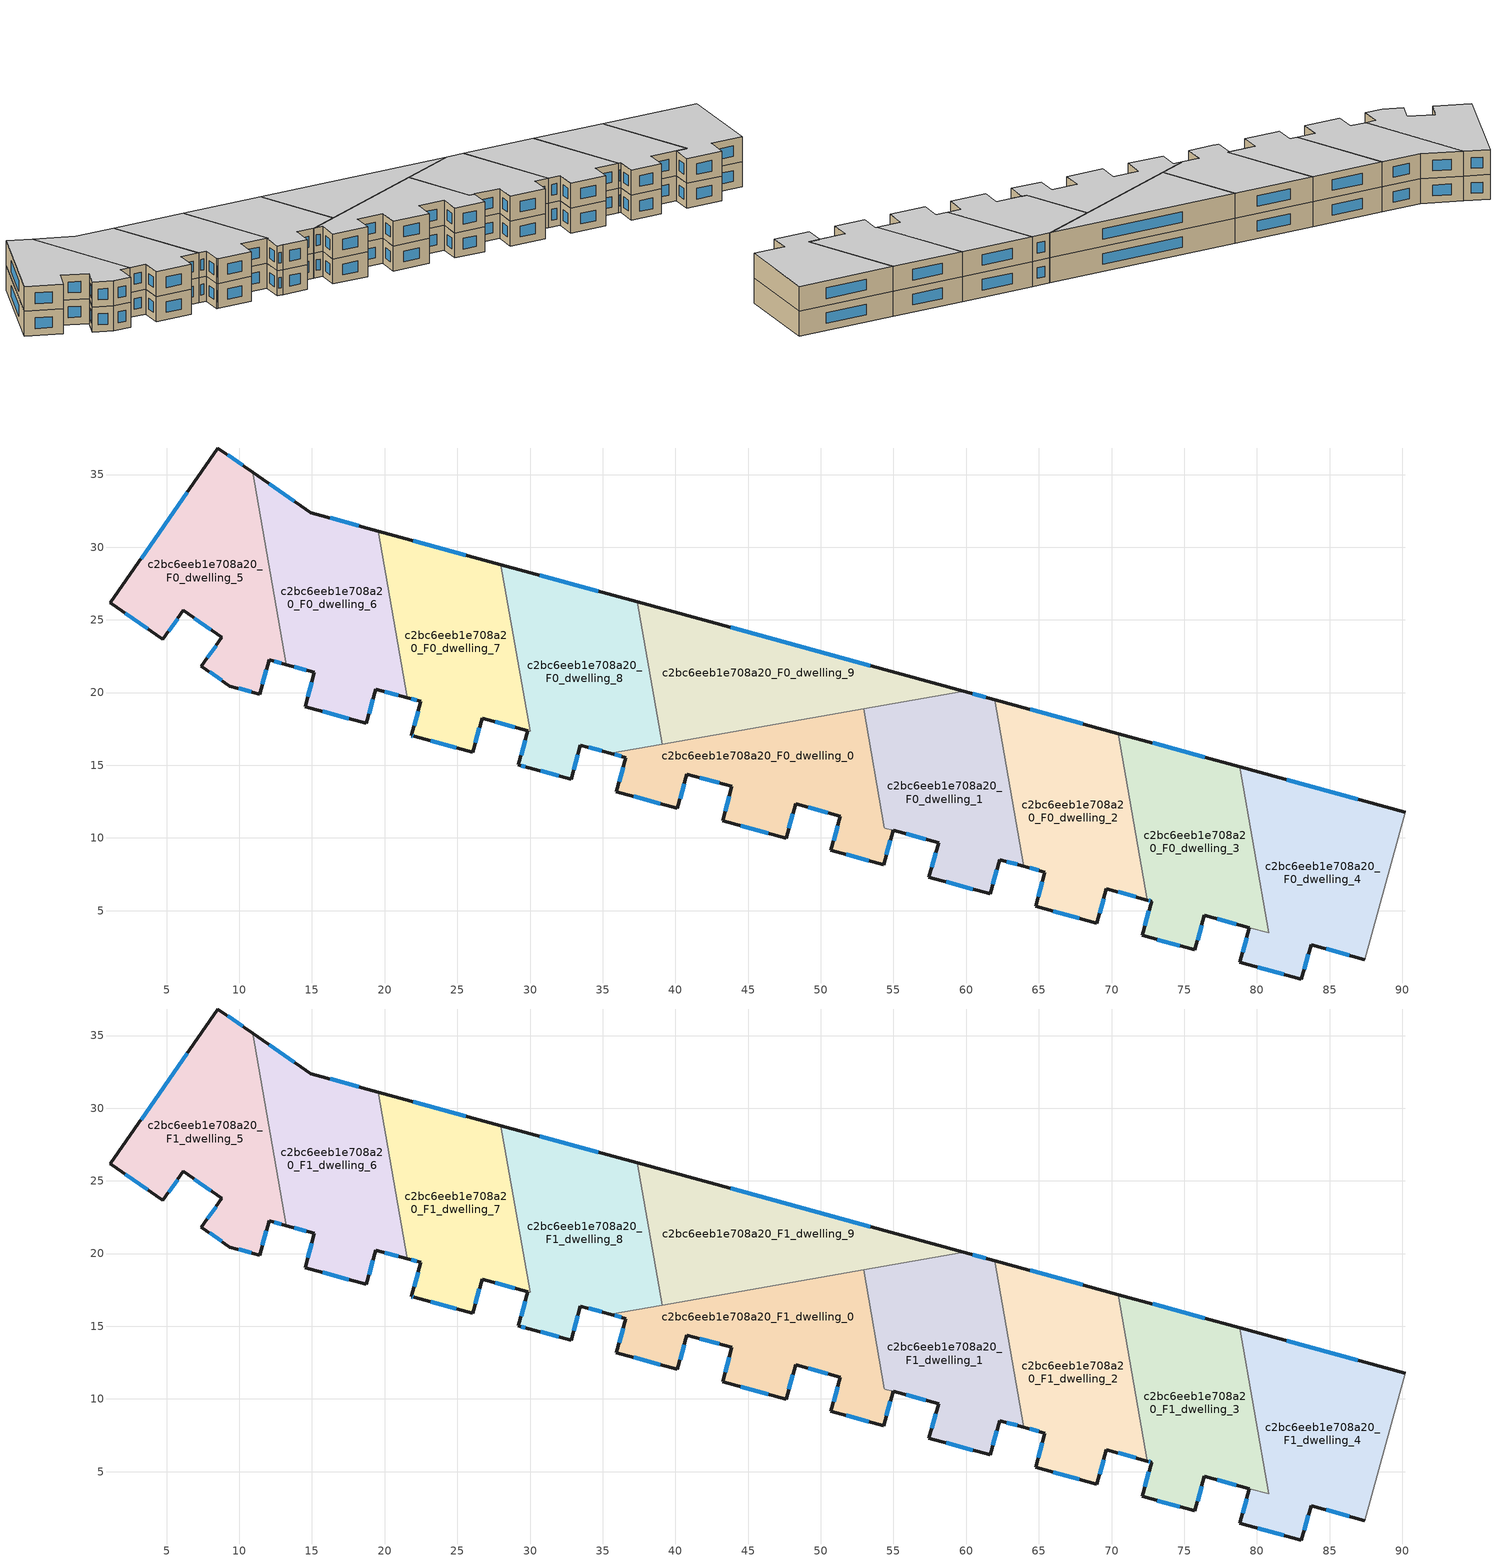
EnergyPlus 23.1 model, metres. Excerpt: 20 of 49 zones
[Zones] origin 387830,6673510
c2bc6eeb1e708a20_F0_dwelling_0
 floor ground (EU_floor_Construction): 52.94,18.88 54.38,10.68 54.97,10.52 54.33,8.15 50.7,9.15 51.34,11.5 48.27,12.34 47.61,9.99 43.26,11.18 43.89,13.54 40.79,14.39 40.14,12.04 35.94,13.18 36.59,15.54 35.53,15.83 z0
 wall outside (EU_wall_Construction): 35.53,15.83 36.59,15.54 35.94,13.18 40.14,12.04 40.79,14.39 43.89,13.54 43.26,11.18 47.61,9.99 48.27,12.34 51.34,11.5 50.7,9.15 54.33,8.15 54.97,10.52 z0:3
 wall to c2bc6eeb1e708a20_F0_dwelling_1 (EU_wall_Construction): 54.97,10.52 54.38,10.68 / 54.38,10.69 52.94,18.88 z0:3
 wall to c2bc6eeb1e708a20_F0_dwelling_9 (EU_wall_Construction): 52.94,18.88 39.09,16.45 z0:3
 wall to c2bc6eeb1e708a20_F0_dwelling_8 (EU_wall_Construction): 39.09,16.45 35.53,15.83 z0:3
 window (EU_Window_Construction): 51.74,8.86 53.29,8.44 / 51.16,10.83 50.88,9.82 / 49.15,12.1 50.46,11.74 / 47.8,10.66 48.08,11.67 / 44.51,10.84 46.37,10.33 / 43.71,12.87 43.44,11.85 / 41.67,14.15 43,13.79 / 40.33,12.71 40.6,13.72 / 37.14,12.86 38.94,12.36 / 36.41,14.86 36.13,13.86 / 35.83,15.74 36.29,15.62 / 54.51,8.83 54.79,9.84 z0.86:2.14
c2bc6eeb1e708a20_F0_dwelling_1
 floor ground (EU_floor_Construction): 61.97,19.51 63.98,8.05 62.3,8.5 61.66,6.15 57.44,7.3 58.1,9.66 54.38,10.68 52.94,18.88 59.84,20.09 z0
 wall outside (EU_wall_Construction): 61.97,19.51 59.84,20.09 / 54.98,10.52 58.1,9.66 57.44,7.3 61.66,6.15 62.3,8.5 63.98,8.05 z0:3
 wall to c2bc6eeb1e708a20_F0_dwelling_2 (EU_wall_Construction): 63.98,8.05 61.97,19.51 z0:3
 wall to c2bc6eeb1e708a20_F0_dwelling_9 (EU_wall_Construction): 59.84,20.09 52.94,18.88 z0:3
 window (EU_Window_Construction): 61.36,19.68 60.44,19.93 / 62.78,8.37 63.5,8.18 / 61.84,6.82 62.12,7.83 / 58.64,6.97 60.45,6.48 / 57.91,8.99 57.63,7.98 / 55.87,10.27 57.21,9.91 z0.86:2.14
c2bc6eeb1e708a20_F0_dwelling_2
 floor ground (EU_floor_Construction): 70.46,17.18 72.47,5.73 69.64,6.51 68.99,4.14 64.78,5.29 65.41,7.66 63.98,8.05 61.97,19.51 z0
 wall outside (EU_wall_Construction): 63.98,8.05 65.41,7.66 64.78,5.29 68.99,4.14 69.64,6.51 72.47,5.73 / 70.46,17.18 61.97,19.51 z0:3
 wall to c2bc6eeb1e708a20_F0_dwelling_3 (EU_wall_Construction): 72.47,5.73 70.46,17.18 z0:3
 window (EU_Window_Construction): 65.23,6.98 64.96,5.97 / 64.39,7.94 65,7.77 / 68.03,17.85 64.39,18.84 / 70.45,6.29 71.66,5.95 / 69.18,4.82 69.46,5.83 / 65.99,4.97 67.79,4.47 z0.86:2.14
c2bc6eeb1e708a20_F0_dwelling_3
 floor ground (EU_floor_Construction): 78.8,14.9 80.81,3.47 79.48,3.83 76.38,4.67 75.74,2.3 72.1,3.29 72.75,5.66 72.47,5.73 70.46,17.18 z0
 wall outside (EU_wall_Construction): 72.47,5.73 72.75,5.66 72.1,3.29 75.74,2.3 76.38,4.67 79.48,3.83 / 78.8,14.9 70.46,17.18 z0:3
 wall to c2bc6eeb1e708a20_F0_dwelling_4 (EU_wall_Construction): 79.48,3.83 80.81,3.47 78.8,14.9 z0:3
 window (EU_Window_Construction): 77.27,4.43 78.59,4.07 / 75.92,2.98 76.2,3.99 / 73.14,3.01 74.7,2.58 / 72.57,4.98 72.29,3.97 / 72.55,5.71 72.67,5.68 / 76.42,15.56 72.84,16.53 z0.86:2.14
c2bc6eeb1e708a20_F0_dwelling_4
 floor ground (EU_floor_Construction): 90.2,11.79 87.43,1.63 83.72,2.67 83.05,0.3 78.84,1.45 79.48,3.83 80.81,3.47 78.8,14.9 z0
 wall outside (EU_wall_Construction): 90.2,11.79 78.8,14.9 / 79.48,3.83 78.84,1.45 83.05,0.3 83.72,2.67 87.43,1.63 z0:3
 wall adiabatic (EU_wall_Construction): 87.43,1.63 90.2,11.79 z0:3
 window (EU_Window_Construction): 86.95,12.68 82.06,14.01 / 84.78,2.37 86.37,1.93 / 83.24,0.98 83.53,1.99 / 80.04,1.12 81.85,0.63 / 79.3,3.15 79.02,2.13 z0.86:2.14
c2bc6eeb1e708a20_F0_dwelling_5
 floor ground (EU_floor_Construction): 10.92,35.16 13.24,21.92 12.05,22.24 11.41,19.89 9.36,20.45 7.4,21.82 8.8,23.79 6.15,25.65 4.75,23.66 1.12,26.18 8.53,36.83 z0
 wall outside (EU_wall_Construction): 10.92,35.16 8.53,36.83 1.12,26.18 4.75,23.66 6.15,25.65 8.8,23.79 7.4,21.82 9.36,20.45 11.41,19.89 12.05,22.24 13.24,21.92 z0:3
 wall to c2bc6eeb1e708a20_F0_dwelling_6 (EU_wall_Construction): 13.24,21.92 10.92,35.16 z0:3
 window (EU_Window_Construction): 7.96,21.43 8.8,20.84 / 8.4,23.23 7.8,22.38 / 6.91,25.12 8.04,24.32 / 5.15,24.23 5.75,25.08 / 2.16,25.46 3.72,24.38 / 6.41,33.78 3.24,29.22 / 10.24,35.64 9.21,36.35 / 12.39,22.15 12.9,22.01 / 11.59,20.56 11.87,21.57 / 9.95,20.29 10.82,20.05 z0.86:2.14
c2bc6eeb1e708a20_F0_dwelling_6
 floor ground (EU_floor_Construction): 19.55,31.11 21.56,19.64 19.38,20.23 18.74,17.89 14.53,19.04 15.16,21.39 13.24,21.92 10.92,35.16 14.93,32.37 z0
 wall outside (EU_wall_Construction): 13.24,21.92 15.16,21.39 14.53,19.04 18.74,17.89 19.38,20.23 21.56,19.64 / 19.55,31.11 14.93,32.37 10.92,35.16 z0:3
 wall to c2bc6eeb1e708a20_F0_dwelling_7 (EU_wall_Construction): 21.56,19.64 19.55,31.11 z0:3
 window (EU_Window_Construction): 14.98,20.72 14.71,19.71 / 13.79,21.77 14.62,21.54 / 13.79,33.17 12.07,34.36 / 18.23,31.47 16.25,32.01 / 20,20.06 20.93,19.81 / 18.92,18.56 19.2,19.56 / 15.74,18.71 17.54,18.22 z0.86:2.14
c2bc6eeb1e708a20_F0_dwelling_7
 floor ground (EU_floor_Construction): 27.99,28.8 30.01,17.34 26.7,18.24 26.06,15.88 22.02,16.99 21.85,17.04 22.48,19.4 21.56,19.64 19.55,31.11 z0
 wall outside (EU_wall_Construction): 21.56,19.64 22.48,19.4 21.85,17.04 22.02,16.99 26.06,15.88 26.7,18.24 29.84,17.38 / 27.99,28.8 19.55,31.11 z0:3
 wall to c2bc6eeb1e708a20_F0_dwelling_8 (EU_wall_Construction): 30.01,17.34 27.99,28.8 / 29.84,17.38 30.01,17.33 z0:3
 window (EU_Window_Construction): 26.25,16.56 26.52,17.57 / 23.18,16.67 24.91,16.2 / 21.9,17.02 21.97,17 / 22.3,18.72 22.03,17.71 / 21.82,19.57 22.22,19.47 / 25.58,29.46 21.96,30.45 / 27.6,18 28.94,17.63 z0.86:2.14
c2bc6eeb1e708a20_F0_dwelling_8
 floor ground (EU_floor_Construction): 37.38,26.23 39.09,16.45 35.53,15.83 33.46,16.39 32.82,14.04 29.9,14.84 29.86,14.85 29.2,15.03 29.84,17.38 30.01,17.33 27.99,28.8 z0
 wall outside (EU_wall_Construction): 37.38,26.23 27.99,28.8 / 29.84,17.38 29.2,15.03 29.86,14.85 29.9,14.84 32.82,14.04 33.46,16.39 35.53,15.83 z0:3
 wall to c2bc6eeb1e708a20_F0_dwelling_9 (EU_wall_Construction): 39.09,16.45 37.38,26.23 z0:3
 window (EU_Window_Construction): 34.7,26.97 30.67,28.07 / 34.05,16.23 34.94,15.99 / 33.01,14.71 33.28,15.72 / 30.73,14.61 31.99,14.26 / 29.39,14.98 29.67,14.9 / 29.66,16.71 29.38,15.7 z0.86:2.14
c2bc6eeb1e708a20_F0_dwelling_9
 floor ground (EU_floor_Construction): 59.84,20.09 39.09,16.45 37.38,26.23 z0
 wall outside (EU_wall_Construction): 59.84,20.09 37.38,26.23 z0:3
 window (EU_Window_Construction): 53.42,21.85 43.79,24.48 z0.86:2.14
c2bc6eeb1e708a20_F1_dwelling_0
 floor to c2bc6eeb1e708a20_F0_dwelling_0 (EU_floor_Construction): 52.94,18.88 54.38,10.68 54.97,10.52 54.33,8.15 50.7,9.15 51.34,11.5 48.27,12.34 47.61,9.99 43.26,11.18 43.89,13.54 40.79,14.39 40.14,12.04 35.94,13.18 36.59,15.54 35.53,15.83 z3
 wall outside (EU_wall_Construction): 35.53,15.83 36.59,15.54 35.94,13.18 40.14,12.04 40.79,14.39 43.89,13.54 43.26,11.18 47.61,9.99 48.27,12.34 51.34,11.5 50.7,9.15 54.33,8.15 54.97,10.52 z3:6
 wall to c2bc6eeb1e708a20_F1_dwelling_1 (EU_wall_Construction): 54.97,10.52 54.38,10.68 / 54.38,10.69 52.94,18.88 z3:6
 wall to c2bc6eeb1e708a20_F1_dwelling_9 (EU_wall_Construction): 52.94,18.88 39.09,16.45 z3:6
 wall to c2bc6eeb1e708a20_F1_dwelling_8 (EU_wall_Construction): 39.09,16.45 35.53,15.83 z3:6
 window (EU_Window_Construction): 51.74,8.86 53.29,8.44 / 51.16,10.83 50.88,9.82 / 49.15,12.1 50.46,11.74 / 47.8,10.66 48.08,11.67 / 44.51,10.84 46.37,10.33 / 43.71,12.87 43.44,11.85 / 41.67,14.15 43,13.79 / 40.33,12.71 40.6,13.72 / 37.14,12.86 38.94,12.36 / 36.41,14.86 36.13,13.86 / 35.83,15.74 36.29,15.62 / 54.51,8.83 54.79,9.84 z3.86:5.14
 ceiling to c2bc6eeb1e708a20_F2_dwelling_0 (EU_floor_Construction): 54.33,8.15 54.97,10.52 54.38,10.68 52.94,18.88 35.53,15.83 36.59,15.54 35.94,13.18 40.14,12.04 40.79,14.39 43.89,13.54 43.26,11.18 47.61,9.99 48.27,12.34 51.34,11.5 50.7,9.15 z6
c2bc6eeb1e708a20_F1_dwelling_1
 floor to c2bc6eeb1e708a20_F0_dwelling_1 (EU_floor_Construction): 61.97,19.51 63.98,8.05 62.3,8.5 61.66,6.15 57.44,7.3 58.1,9.66 54.38,10.68 52.94,18.88 59.84,20.09 z3
 wall outside (EU_wall_Construction): 61.97,19.51 59.84,20.09 / 54.98,10.52 58.1,9.66 57.44,7.3 61.66,6.15 62.3,8.5 63.98,8.05 z3:6
 wall to c2bc6eeb1e708a20_F1_dwelling_2 (EU_wall_Construction): 63.98,8.05 61.97,19.51 z3:6
 wall to c2bc6eeb1e708a20_F1_dwelling_9 (EU_wall_Construction): 59.84,20.09 52.94,18.88 z3:6
 window (EU_Window_Construction): 61.36,19.68 60.44,19.93 / 62.78,8.37 63.5,8.18 / 61.84,6.82 62.12,7.83 / 58.64,6.97 60.45,6.48 / 57.91,8.99 57.63,7.98 / 55.87,10.27 57.21,9.91 z3.86:5.14
 ceiling to c2bc6eeb1e708a20_F2_dwelling_1 (EU_floor_Construction): 63.98,8.05 61.97,19.51 59.84,20.09 52.94,18.88 54.38,10.68 58.1,9.66 57.44,7.3 61.66,6.15 62.3,8.5 z6
c2bc6eeb1e708a20_F1_dwelling_2
 floor to c2bc6eeb1e708a20_F0_dwelling_2 (EU_floor_Construction): 70.46,17.18 72.47,5.73 69.64,6.51 68.99,4.14 64.78,5.29 65.41,7.66 63.98,8.05 61.97,19.51 z3
 wall outside (EU_wall_Construction): 63.98,8.05 65.41,7.66 64.78,5.29 68.99,4.14 69.64,6.51 72.47,5.73 / 70.46,17.18 61.97,19.51 z3:6
 wall to c2bc6eeb1e708a20_F1_dwelling_3 (EU_wall_Construction): 72.47,5.73 70.46,17.18 z3:6
 window (EU_Window_Construction): 65.23,6.98 64.96,5.97 / 64.39,7.94 65,7.77 / 68.03,17.85 64.39,18.84 / 70.45,6.29 71.66,5.95 / 69.18,4.82 69.46,5.83 / 65.99,4.97 67.79,4.47 z3.86:5.14
 ceiling to c2bc6eeb1e708a20_F2_dwelling_2 (EU_floor_Construction): 72.47,5.73 70.46,17.18 61.97,19.51 63.98,8.05 65.41,7.66 64.78,5.29 68.99,4.14 69.64,6.51 z6
c2bc6eeb1e708a20_F1_dwelling_3
 floor to c2bc6eeb1e708a20_F0_dwelling_3 (EU_floor_Construction): 78.8,14.9 80.81,3.47 76.38,4.67 75.74,2.3 72.1,3.29 72.75,5.66 72.47,5.73 70.46,17.18 z3
 wall outside (EU_wall_Construction): 72.47,5.73 72.75,5.66 72.1,3.29 75.74,2.3 76.38,4.67 79.48,3.83 / 78.8,14.9 70.46,17.18 z3:6
 wall to c2bc6eeb1e708a20_F1_dwelling_4 (EU_wall_Construction): 79.48,3.83 80.81,3.47 78.8,14.9 z3:6
 window (EU_Window_Construction): 77.27,4.43 78.59,4.07 / 75.92,2.98 76.2,3.99 / 73.14,3.01 74.7,2.58 / 72.57,4.98 72.29,3.97 / 72.55,5.71 72.67,5.68 / 76.42,15.56 72.84,16.53 z3.86:5.14
 ceiling to c2bc6eeb1e708a20_F2_dwelling_3 (EU_floor_Construction): 80.81,3.47 78.8,14.9 70.46,17.18 72.47,5.73 72.75,5.66 72.1,3.29 75.74,2.3 76.38,4.67 z6
c2bc6eeb1e708a20_F1_dwelling_4
 floor to c2bc6eeb1e708a20_F0_dwelling_4 (EU_floor_Construction): 90.2,11.79 87.43,1.63 83.72,2.67 83.05,0.3 78.84,1.45 79.48,3.83 80.81,3.47 78.8,14.9 z3
 wall outside (EU_wall_Construction): 90.2,11.79 78.8,14.9 / 79.48,3.83 78.84,1.45 83.05,0.3 83.72,2.67 87.43,1.63 z3:6
 wall adiabatic (EU_wall_Construction): 87.43,1.63 90.2,11.79 z3:6
 window (EU_Window_Construction): 86.95,12.68 82.06,14.01 / 84.78,2.37 86.37,1.93 / 83.24,0.98 83.53,1.99 / 80.04,1.12 81.85,0.63 / 79.3,3.15 79.02,2.13 z3.86:5.14
 ceiling to c2bc6eeb1e708a20_F2_dwelling_4 (EU_floor_Construction): 87.43,1.63 90.2,11.79 78.8,14.9 80.81,3.47 79.48,3.83 78.84,1.45 83.05,0.3 83.72,2.67 z6
c2bc6eeb1e708a20_F1_dwelling_5
 floor to c2bc6eeb1e708a20_F0_dwelling_5 (EU_floor_Construction): 10.92,35.16 13.24,21.92 12.05,22.24 11.41,19.89 9.36,20.45 7.4,21.82 8.8,23.79 6.15,25.65 4.75,23.66 1.12,26.18 8.53,36.83 z3
 wall outside (EU_wall_Construction): 10.92,35.16 8.53,36.83 1.12,26.18 4.75,23.66 6.15,25.65 8.8,23.79 7.4,21.82 9.36,20.45 11.41,19.89 12.05,22.24 13.24,21.92 z3:6
 wall to c2bc6eeb1e708a20_F1_dwelling_6 (EU_wall_Construction): 13.24,21.92 10.92,35.16 z3:6
 window (EU_Window_Construction): 7.96,21.43 8.8,20.84 / 8.4,23.23 7.8,22.38 / 6.91,25.12 8.04,24.32 / 5.15,24.23 5.75,25.08 / 2.16,25.46 3.72,24.38 / 6.41,33.78 3.24,29.22 / 10.24,35.64 9.21,36.35 / 12.39,22.15 12.9,22.01 / 11.59,20.56 11.87,21.57 / 9.95,20.29 10.82,20.05 z3.86:5.14
 ceiling to c2bc6eeb1e708a20_F2_dwelling_5 (EU_floor_Construction): 11.41,19.89 12.05,22.24 13.24,21.92 10.92,35.16 8.53,36.83 1.12,26.18 4.75,23.66 6.15,25.65 8.8,23.79 7.4,21.82 9.36,20.45 z6
c2bc6eeb1e708a20_F1_dwelling_6
 floor to c2bc6eeb1e708a20_F0_dwelling_6 (EU_floor_Construction): 19.55,31.11 21.56,19.64 19.38,20.23 18.74,17.89 14.53,19.04 15.16,21.39 13.24,21.92 10.92,35.16 14.93,32.37 z3
 wall outside (EU_wall_Construction): 13.24,21.92 15.16,21.39 14.53,19.04 18.74,17.89 19.38,20.23 21.56,19.64 / 19.55,31.11 14.93,32.37 10.92,35.16 z3:6
 wall to c2bc6eeb1e708a20_F1_dwelling_7 (EU_wall_Construction): 21.56,19.64 19.55,31.11 z3:6
 window (EU_Window_Construction): 14.98,20.72 14.71,19.71 / 13.79,21.77 14.62,21.54 / 13.79,33.17 12.07,34.36 / 18.23,31.47 16.25,32.01 / 20,20.06 20.93,19.81 / 18.92,18.56 19.2,19.56 / 15.74,18.71 17.54,18.22 z3.86:5.14
 ceiling to c2bc6eeb1e708a20_F2_dwelling_6 (EU_floor_Construction): 21.56,19.64 19.55,31.11 14.93,32.37 10.92,35.16 13.24,21.92 15.16,21.39 14.53,19.04 18.74,17.89 19.38,20.23 z6
c2bc6eeb1e708a20_F1_dwelling_7
 floor to c2bc6eeb1e708a20_F0_dwelling_7 (EU_floor_Construction): 27.99,28.8 30.01,17.33 26.7,18.24 26.06,15.88 22.02,16.99 21.85,17.04 22.48,19.4 21.56,19.64 19.55,31.11 z3
 wall outside (EU_wall_Construction): 21.56,19.64 22.48,19.4 21.85,17.04 22.02,16.99 26.06,15.88 26.7,18.24 29.84,17.38 / 27.99,28.8 19.55,31.11 z3:6
 wall to c2bc6eeb1e708a20_F1_dwelling_8 (EU_wall_Construction): 30.01,17.34 27.99,28.8 / 29.84,17.38 30.01,17.33 z3:6
 window (EU_Window_Construction): 26.25,16.56 26.52,17.57 / 23.18,16.67 24.91,16.2 / 21.9,17.02 21.97,17 / 22.3,18.72 22.03,17.71 / 21.82,19.57 22.22,19.47 / 25.58,29.46 21.96,30.45 / 27.6,18 28.94,17.63 z3.86:5.14
 ceiling to c2bc6eeb1e708a20_F2_dwelling_7 (EU_floor_Construction): 30.01,17.33 27.99,28.8 19.55,31.11 21.56,19.64 22.48,19.4 21.85,17.04 22.02,16.99 26.06,15.88 26.7,18.24 z6
c2bc6eeb1e708a20_F1_dwelling_8
 floor to c2bc6eeb1e708a20_F0_dwelling_8 (EU_floor_Construction): 37.38,26.23 39.09,16.45 35.53,15.83 33.46,16.39 32.82,14.04 29.9,14.84 29.86,14.85 29.2,15.03 29.84,17.38 30.01,17.33 27.99,28.8 z3
 wall outside (EU_wall_Construction): 37.38,26.23 27.99,28.8 / 29.84,17.38 29.2,15.03 29.86,14.85 29.9,14.84 32.82,14.04 33.46,16.39 35.53,15.83 z3:6
 wall to c2bc6eeb1e708a20_F1_dwelling_9 (EU_wall_Construction): 39.09,16.45 37.38,26.23 z3:6
 window (EU_Window_Construction): 34.7,26.97 30.67,28.07 / 34.05,16.23 34.94,15.99 / 33.01,14.71 33.28,15.72 / 30.73,14.61 31.99,14.26 / 29.39,14.98 29.67,14.9 / 29.66,16.71 29.38,15.7 z3.86:5.14
 ceiling to c2bc6eeb1e708a20_F2_dwelling_8 (EU_floor_Construction): 39.09,16.45 37.38,26.23 27.99,28.8 30.01,17.33 29.84,17.38 29.2,15.03 29.86,14.85 29.9,14.84 32.82,14.04 33.46,16.39 35.53,15.83 z6
c2bc6eeb1e708a20_F1_dwelling_9
 floor to c2bc6eeb1e708a20_F0_dwelling_9 (EU_floor_Construction): 59.84,20.09 39.09,16.45 37.38,26.23 z3
 wall outside (EU_wall_Construction): 59.84,20.09 37.38,26.23 z3:6
 window (EU_Window_Construction): 53.42,21.85 43.79,24.48 z3.86:5.14
 ceiling to c2bc6eeb1e708a20_F2_dwelling_9 (EU_floor_Construction): 59.84,20.09 37.38,26.23 39.09,16.45 z6
[Building]
EU S2 Campaign: North Axis=0; Terrain=City; Solar Distribution=FullExterior
[Site:Location]
Helsinki-Vantaa.AP: Latitude=60.317; Longitude=24.963; Time Zone=2; Elevation=54.6
[SizingPeriod:WeatherFileDays]
AnnualSizingPeriod: Begin Month=1; Begin Day of Month=1; End Month=12; End Day of Month=31; Day of Week for Start Day=Monday; Use Weather File Daylight Saving Period=No; Use Weather File Rain and Snow Indicators=No
[MATERIAL]
EU_InternalMass_Material: Roughness=MediumRough; Thickness=0.1; Conductivity=1; Density=1800; Specific Heat=900; Thermal Absorptance=0.9; Solar Absorptance=0.7; Visible Absorptance=0.7
[MATERIAL:NOMASS] Roughness=MediumRough; Thermal Absorptance=0.9; Solar Absorptance=0.7; Visible Absorptance=0.7
Name | Thermal Resistance
EU_wall_NoMass | 5.91765
EU_floor_NoMass | 6.2875
[WINDOWMATERIAL:SIMPLEGLAZINGSYSTEM]
EU_Window_SimpleGlazing: UFactor=0.994035; Solar Heat Gain Coefficient=0.7; Visible Transmittance=0.7
[CONSTRUCTION]
EU_wall_Construction: EU_wall_NoMass
EU_floor_Construction: EU_floor_NoMass
EU_Window_Construction: EU_Window_SimpleGlazing
EU_InternalMass_Construction: EU_InternalMass_Material
[ZONE] Type=1; Multiplier=1; Ceiling Height=autocalculate; Floor Area=autocalculate; Part of Total Floor Area=Yes
Name | Volume
c2bc6eeb1e708a20_F0_dwelling_0; c2bc6eeb1e708a20_F1_dwelling_0 | 313.651
c2bc6eeb1e708a20_F0_dwelling_1; c2bc6eeb1e708a20_F1_dwelling_1 | 311.273
c2bc6eeb1e708a20_F0_dwelling_2; c2bc6eeb1e708a20_F1_dwelling_2 | 310.025
c2bc6eeb1e708a20_F0_dwelling_3 | 300.362
c2bc6eeb1e708a20_F1_dwelling_3 | 300.372
c2bc6eeb1e708a20_F0_dwelling_4; c2bc6eeb1e708a20_F1_dwelling_4 | 326.916
c2bc6eeb1e708a20_F0_dwelling_5; c2bc6eeb1e708a20_F1_dwelling_5; c2bc6eeb1e708a20_F0_dwelling_9; c2bc6eeb1e708a20_F1_dwelling_9 | 313.742
c2bc6eeb1e708a20_F0_dwelling_6; c2bc6eeb1e708a20_F1_dwelling_6 | 313.642
c2bc6eeb1e708a20_F0_dwelling_7 | 308.562
c2bc6eeb1e708a20_F1_dwelling_7 | 308.59
c2bc6eeb1e708a20_F0_dwelling_8; c2bc6eeb1e708a20_F1_dwelling_8 | 325.484
[INTERNALMASS] Construction=EU_InternalMass_Construction
Name | Zone or ZoneList | Surface Area
c2bc6eeb1e708a20_F0_dwelling_0_EU_InternalMass | c2bc6eeb1e708a20_F0_dwelling_0 | 104.551
c2bc6eeb1e708a20_F0_dwelling_1_EU_InternalMass | c2bc6eeb1e708a20_F0_dwelling_1 | 103.758
c2bc6eeb1e708a20_F0_dwelling_2_EU_InternalMass | c2bc6eeb1e708a20_F0_dwelling_2 | 103.342
c2bc6eeb1e708a20_F0_dwelling_3_EU_InternalMass | c2bc6eeb1e708a20_F0_dwelling_3 | 100.125
c2bc6eeb1e708a20_F0_dwelling_4_EU_InternalMass | c2bc6eeb1e708a20_F0_dwelling_4 | 108.972
c2bc6eeb1e708a20_F0_dwelling_5_EU_InternalMass | c2bc6eeb1e708a20_F0_dwelling_5 | 104.581
c2bc6eeb1e708a20_F0_dwelling_6_EU_InternalMass | c2bc6eeb1e708a20_F0_dwelling_6 | 104.548
c2bc6eeb1e708a20_F0_dwelling_7_EU_InternalMass | c2bc6eeb1e708a20_F0_dwelling_7 | 102.863
c2bc6eeb1e708a20_F0_dwelling_8_EU_InternalMass | c2bc6eeb1e708a20_F0_dwelling_8 | 108.494
c2bc6eeb1e708a20_F0_dwelling_9_EU_InternalMass | c2bc6eeb1e708a20_F0_dwelling_9 | 104.58
c2bc6eeb1e708a20_F1_dwelling_0_EU_InternalMass | c2bc6eeb1e708a20_F1_dwelling_0 | 104.551
c2bc6eeb1e708a20_F1_dwelling_1_EU_InternalMass | c2bc6eeb1e708a20_F1_dwelling_1 | 103.758
c2bc6eeb1e708a20_F1_dwelling_2_EU_InternalMass | c2bc6eeb1e708a20_F1_dwelling_2 | 103.342
c2bc6eeb1e708a20_F1_dwelling_3_EU_InternalMass | c2bc6eeb1e708a20_F1_dwelling_3 | 100.125
c2bc6eeb1e708a20_F1_dwelling_4_EU_InternalMass | c2bc6eeb1e708a20_F1_dwelling_4 | 108.972
c2bc6eeb1e708a20_F1_dwelling_5_EU_InternalMass | c2bc6eeb1e708a20_F1_dwelling_5 | 104.581
c2bc6eeb1e708a20_F1_dwelling_6_EU_InternalMass | c2bc6eeb1e708a20_F1_dwelling_6 | 104.548
c2bc6eeb1e708a20_F1_dwelling_7_EU_InternalMass | c2bc6eeb1e708a20_F1_dwelling_7 | 102.863
c2bc6eeb1e708a20_F1_dwelling_8_EU_InternalMass | c2bc6eeb1e708a20_F1_dwelling_8 | 108.494
c2bc6eeb1e708a20_F1_dwelling_9_EU_InternalMass | c2bc6eeb1e708a20_F1_dwelling_9 | 104.58
[OTHEREQUIPMENT] Fuel Type=Electricity; Design Level Calculation Method=Watts/Area; Power per Zone Floor Area=1; Fraction Latent=0; Fraction Radiant=0; Fraction Lost=0; Carbon Dioxide Generation Rate=0; EndUse Subcategory=EU_Step8_InternalGains
Name | Zone or ZoneList or Space or SpaceList | Schedule
EU_Step8_InternalGain_c2bc6eeb1e708a20_F0_dwelling_0_f000 | c2bc6eeb1e708a20_F0_dwelling_0 | EU_Step8_GainSchedule_c2bc6eeb1e708a20_F0_dwelling_0_f000
EU_Step8_InternalGain_c2bc6eeb1e708a20_F0_dwelling_1_f000 | c2bc6eeb1e708a20_F0_dwelling_1 | EU_Step8_GainSchedule_c2bc6eeb1e708a20_F0_dwelling_1_f000
EU_Step8_InternalGain_c2bc6eeb1e708a20_F0_dwelling_2_f000 | c2bc6eeb1e708a20_F0_dwelling_2 | EU_Step8_GainSchedule_c2bc6eeb1e708a20_F0_dwelling_2_f000
EU_Step8_InternalGain_c2bc6eeb1e708a20_F0_dwelling_3_f000 | c2bc6eeb1e708a20_F0_dwelling_3 | EU_Step8_GainSchedule_c2bc6eeb1e708a20_F0_dwelling_3_f000
EU_Step8_InternalGain_c2bc6eeb1e708a20_F0_dwelling_4_f000 | c2bc6eeb1e708a20_F0_dwelling_4 | EU_Step8_GainSchedule_c2bc6eeb1e708a20_F0_dwelling_4_f000
EU_Step8_InternalGain_c2bc6eeb1e708a20_F0_dwelling_5_f000 | c2bc6eeb1e708a20_F0_dwelling_5 | EU_Step8_GainSchedule_c2bc6eeb1e708a20_F0_dwelling_5_f000
EU_Step8_InternalGain_c2bc6eeb1e708a20_F0_dwelling_6_f000 | c2bc6eeb1e708a20_F0_dwelling_6 | EU_Step8_GainSchedule_c2bc6eeb1e708a20_F0_dwelling_6_f000
EU_Step8_InternalGain_c2bc6eeb1e708a20_F0_dwelling_7_f000 | c2bc6eeb1e708a20_F0_dwelling_7 | EU_Step8_GainSchedule_c2bc6eeb1e708a20_F0_dwelling_7_f000
EU_Step8_InternalGain_c2bc6eeb1e708a20_F0_dwelling_8_f000 | c2bc6eeb1e708a20_F0_dwelling_8 | EU_Step8_GainSchedule_c2bc6eeb1e708a20_F0_dwelling_8_f000
EU_Step8_InternalGain_c2bc6eeb1e708a20_F0_dwelling_9_f000 | c2bc6eeb1e708a20_F0_dwelling_9 | EU_Step8_GainSchedule_c2bc6eeb1e708a20_F0_dwelling_9_f000
EU_Step8_InternalGain_c2bc6eeb1e708a20_F1_dwelling_0_f000 | c2bc6eeb1e708a20_F1_dwelling_0 | EU_Step8_GainSchedule_c2bc6eeb1e708a20_F1_dwelling_0_f000
EU_Step8_InternalGain_c2bc6eeb1e708a20_F1_dwelling_1_f000 | c2bc6eeb1e708a20_F1_dwelling_1 | EU_Step8_GainSchedule_c2bc6eeb1e708a20_F1_dwelling_1_f000
EU_Step8_InternalGain_c2bc6eeb1e708a20_F1_dwelling_2_f000 | c2bc6eeb1e708a20_F1_dwelling_2 | EU_Step8_GainSchedule_c2bc6eeb1e708a20_F1_dwelling_2_f000
EU_Step8_InternalGain_c2bc6eeb1e708a20_F1_dwelling_3_f000 | c2bc6eeb1e708a20_F1_dwelling_3 | EU_Step8_GainSchedule_c2bc6eeb1e708a20_F1_dwelling_3_f000
EU_Step8_InternalGain_c2bc6eeb1e708a20_F1_dwelling_4_f000 | c2bc6eeb1e708a20_F1_dwelling_4 | EU_Step8_GainSchedule_c2bc6eeb1e708a20_F1_dwelling_4_f000
EU_Step8_InternalGain_c2bc6eeb1e708a20_F1_dwelling_5_f000 | c2bc6eeb1e708a20_F1_dwelling_5 | EU_Step8_GainSchedule_c2bc6eeb1e708a20_F1_dwelling_5_f000
EU_Step8_InternalGain_c2bc6eeb1e708a20_F1_dwelling_6_f000 | c2bc6eeb1e708a20_F1_dwelling_6 | EU_Step8_GainSchedule_c2bc6eeb1e708a20_F1_dwelling_6_f000
EU_Step8_InternalGain_c2bc6eeb1e708a20_F1_dwelling_7_f000 | c2bc6eeb1e708a20_F1_dwelling_7 | EU_Step8_GainSchedule_c2bc6eeb1e708a20_F1_dwelling_7_f000
EU_Step8_InternalGain_c2bc6eeb1e708a20_F1_dwelling_8_f000 | c2bc6eeb1e708a20_F1_dwelling_8 | EU_Step8_GainSchedule_c2bc6eeb1e708a20_F1_dwelling_8_f000
EU_Step8_InternalGain_c2bc6eeb1e708a20_F1_dwelling_9_f000 | c2bc6eeb1e708a20_F1_dwelling_9 | EU_Step8_GainSchedule_c2bc6eeb1e708a20_F1_dwelling_9_f000
[ZONEVENTILATION:DESIGNFLOWRATE] Schedule=EU_AlwaysOn; Design Flow Rate Calculation Method=AirChanges/Hour; Air Changes per Hour=0.596421; Ventilation Type=Natural; Fan Pressure Rise=0; Fan Total Efficiency=1; Constant Term Coefficient=1; Temperature Term Coefficient=0; Velocity Term Coefficient=0; Velocity Squared Term Coefficient=0; Minimum Indoor Temperature=-100; Maximum Indoor Temperature=100; Delta Temperature=-100; Minimum Outdoor Temperature=-100; Maximum Outdoor Temperature=100; Maximum Wind Speed=40
Name | Zone or ZoneList or Space or SpaceList
EU_ConstantAir_c2bc6eeb1e708a20_F0_dwelling_0 | c2bc6eeb1e708a20_F0_dwelling_0
EU_ConstantAir_c2bc6eeb1e708a20_F0_dwelling_1 | c2bc6eeb1e708a20_F0_dwelling_1
EU_ConstantAir_c2bc6eeb1e708a20_F0_dwelling_2 | c2bc6eeb1e708a20_F0_dwelling_2
EU_ConstantAir_c2bc6eeb1e708a20_F0_dwelling_3 | c2bc6eeb1e708a20_F0_dwelling_3
EU_ConstantAir_c2bc6eeb1e708a20_F0_dwelling_4 | c2bc6eeb1e708a20_F0_dwelling_4
EU_ConstantAir_c2bc6eeb1e708a20_F0_dwelling_5 | c2bc6eeb1e708a20_F0_dwelling_5
EU_ConstantAir_c2bc6eeb1e708a20_F0_dwelling_6 | c2bc6eeb1e708a20_F0_dwelling_6
EU_ConstantAir_c2bc6eeb1e708a20_F0_dwelling_7 | c2bc6eeb1e708a20_F0_dwelling_7
EU_ConstantAir_c2bc6eeb1e708a20_F0_dwelling_8 | c2bc6eeb1e708a20_F0_dwelling_8
EU_ConstantAir_c2bc6eeb1e708a20_F0_dwelling_9 | c2bc6eeb1e708a20_F0_dwelling_9
EU_ConstantAir_c2bc6eeb1e708a20_F1_dwelling_0 | c2bc6eeb1e708a20_F1_dwelling_0
EU_ConstantAir_c2bc6eeb1e708a20_F1_dwelling_1 | c2bc6eeb1e708a20_F1_dwelling_1
EU_ConstantAir_c2bc6eeb1e708a20_F1_dwelling_2 | c2bc6eeb1e708a20_F1_dwelling_2
EU_ConstantAir_c2bc6eeb1e708a20_F1_dwelling_3 | c2bc6eeb1e708a20_F1_dwelling_3
EU_ConstantAir_c2bc6eeb1e708a20_F1_dwelling_4 | c2bc6eeb1e708a20_F1_dwelling_4
EU_ConstantAir_c2bc6eeb1e708a20_F1_dwelling_5 | c2bc6eeb1e708a20_F1_dwelling_5
EU_ConstantAir_c2bc6eeb1e708a20_F1_dwelling_6 | c2bc6eeb1e708a20_F1_dwelling_6
EU_ConstantAir_c2bc6eeb1e708a20_F1_dwelling_7 | c2bc6eeb1e708a20_F1_dwelling_7
EU_ConstantAir_c2bc6eeb1e708a20_F1_dwelling_8 | c2bc6eeb1e708a20_F1_dwelling_8
EU_ConstantAir_c2bc6eeb1e708a20_F1_dwelling_9 | c2bc6eeb1e708a20_F1_dwelling_9
[HVACTEMPLATE:THERMOSTAT] Constant Heating Setpoint=20; Constant Cooling Setpoint=50
EU_HeatOnly_c2bc6eeb1e708a20_F0_dwelling_0; EU_HeatOnly_c2bc6eeb1e708a20_F0_dwelling_1; EU_HeatOnly_c2bc6eeb1e708a20_F0_dwelling_2; EU_HeatOnly_c2bc6eeb1e708a20_F0_dwelling_3; EU_HeatOnly_c2bc6eeb1e708a20_F0_dwelling_4; EU_HeatOnly_c2bc6eeb1e708a20_F0_dwelling_5; EU_HeatOnly_c2bc6eeb1e708a20_F0_dwelling_6; EU_HeatOnly_c2bc6eeb1e708a20_F0_dwelling_7; EU_HeatOnly_c2bc6eeb1e708a20_F0_dwelling_8; EU_HeatOnly_c2bc6eeb1e708a20_F0_dwelling_9; EU_HeatOnly_c2bc6eeb1e708a20_F1_dwelling_0; EU_HeatOnly_c2bc6eeb1e708a20_F1_dwelling_1; EU_HeatOnly_c2bc6eeb1e708a20_F1_dwelling_2; EU_HeatOnly_c2bc6eeb1e708a20_F1_dwelling_3; EU_HeatOnly_c2bc6eeb1e708a20_F1_dwelling_4; EU_HeatOnly_c2bc6eeb1e708a20_F1_dwelling_5; EU_HeatOnly_c2bc6eeb1e708a20_F1_dwelling_6; EU_HeatOnly_c2bc6eeb1e708a20_F1_dwelling_7; EU_HeatOnly_c2bc6eeb1e708a20_F1_dwelling_8; EU_HeatOnly_c2bc6eeb1e708a20_F1_dwelling_9; EU_HeatOnly_c2bc6eeb1e708a20_F2_dwelling_0; EU_HeatOnly_c2bc6eeb1e708a20_F2_dwelling_1; EU_HeatOnly_c2bc6eeb1e708a20_F2_dwelling_2; EU_HeatOnly_c2bc6eeb1e708a20_F2_dwelling_3; EU_HeatOnly_c2bc6eeb1e708a20_F2_dwelling_4; EU_HeatOnly_c2bc6eeb1e708a20_F2_dwelling_5; EU_HeatOnly_c2bc6eeb1e708a20_F2_dwelling_6; EU_HeatOnly_c2bc6eeb1e708a20_F2_dwelling_7; EU_HeatOnly_c2bc6eeb1e708a20_F2_dwelling_8; EU_HeatOnly_c2bc6eeb1e708a20_F2_dwelling_9; EU_HeatOnly_c2bc6eeb1e708a20_F3_dwelling_0; EU_HeatOnly_c2bc6eeb1e708a20_F3_dwelling_1; EU_HeatOnly_c2bc6eeb1e708a20_F3_dwelling_2; EU_HeatOnly_c2bc6eeb1e708a20_F3_dwelling_3; EU_HeatOnly_c2bc6eeb1e708a20_F3_dwelling_4; EU_HeatOnly_c2bc6eeb1e708a20_F3_dwelling_5; EU_HeatOnly_c2bc6eeb1e708a20_F3_dwelling_6; EU_HeatOnly_c2bc6eeb1e708a20_F3_dwelling_7; EU_HeatOnly_c2bc6eeb1e708a20_F3_dwelling_8; EU_HeatOnly_c2bc6eeb1e708a20_F3_dwelling_9; EU_HeatOnly_c2bc6eeb1e708a20_F4_dwelling_0; EU_HeatOnly_c2bc6eeb1e708a20_F4_dwelling_1; EU_HeatOnly_c2bc6eeb1e708a20_F4_dwelling_2; EU_HeatOnly_c2bc6eeb1e708a20_F4_dwelling_3; EU_HeatOnly_c2bc6eeb1e708a20_F4_dwelling_4; EU_HeatOnly_c2bc6eeb1e708a20_F4_dwelling_5; EU_HeatOnly_c2bc6eeb1e708a20_F4_dwelling_6; EU_HeatOnly_c2bc6eeb1e708a20_F4_dwelling_7; EU_HeatOnly_c2bc6eeb1e708a20_F4_dwelling_8
[HVACTEMPLATE:ZONE:IDEALLOADSAIRSYSTEM] System Availability Schedule=EU_AlwaysOn; Maximum Heating Supply Air Temperature=50; Minimum Cooling Supply Air Temperature=13; Maximum Heating Supply Air Humidity Ratio=0.0156; Minimum Cooling Supply Air Humidity Ratio=0.0077; Heating Limit=NoLimit; Cooling Limit=NoLimit; Heating Availability Schedule=EU_AlwaysOn; Cooling Availability Schedule=EU_CoolingOff; Dehumidification Control Type=ConstantSensibleHeatRatio; Cooling Sensible Heat Ratio=0.7; Dehumidification Setpoint=60; Humidification Control Type=None; Humidification Setpoint=30; Outdoor Air Method=None; Outdoor Air Flow Rate per Person=0.00944; Outdoor Air Flow Rate per Zone Floor Area=0; Outdoor Air Flow Rate per Zone=0; Demand Controlled Ventilation Type=None; Outdoor Air Economizer Type=NoEconomizer; Heat Recovery Type=None; Sensible Heat Recovery Effectiveness=0.7; Latent Heat Recovery Effectiveness=0.65
Name | Template Thermostat
c2bc6eeb1e708a20_F0_dwelling_0 | EU_HeatOnly_c2bc6eeb1e708a20_F0_dwelling_0
c2bc6eeb1e708a20_F0_dwelling_1 | EU_HeatOnly_c2bc6eeb1e708a20_F0_dwelling_1
c2bc6eeb1e708a20_F0_dwelling_2 | EU_HeatOnly_c2bc6eeb1e708a20_F0_dwelling_2
c2bc6eeb1e708a20_F0_dwelling_3 | EU_HeatOnly_c2bc6eeb1e708a20_F0_dwelling_3
c2bc6eeb1e708a20_F0_dwelling_4 | EU_HeatOnly_c2bc6eeb1e708a20_F0_dwelling_4
c2bc6eeb1e708a20_F0_dwelling_5 | EU_HeatOnly_c2bc6eeb1e708a20_F0_dwelling_5
c2bc6eeb1e708a20_F0_dwelling_6 | EU_HeatOnly_c2bc6eeb1e708a20_F0_dwelling_6
c2bc6eeb1e708a20_F0_dwelling_7 | EU_HeatOnly_c2bc6eeb1e708a20_F0_dwelling_7
c2bc6eeb1e708a20_F0_dwelling_8 | EU_HeatOnly_c2bc6eeb1e708a20_F0_dwelling_8
c2bc6eeb1e708a20_F0_dwelling_9 | EU_HeatOnly_c2bc6eeb1e708a20_F0_dwelling_9
c2bc6eeb1e708a20_F1_dwelling_0 | EU_HeatOnly_c2bc6eeb1e708a20_F1_dwelling_0
c2bc6eeb1e708a20_F1_dwelling_1 | EU_HeatOnly_c2bc6eeb1e708a20_F1_dwelling_1
c2bc6eeb1e708a20_F1_dwelling_2 | EU_HeatOnly_c2bc6eeb1e708a20_F1_dwelling_2
c2bc6eeb1e708a20_F1_dwelling_3 | EU_HeatOnly_c2bc6eeb1e708a20_F1_dwelling_3
c2bc6eeb1e708a20_F1_dwelling_4 | EU_HeatOnly_c2bc6eeb1e708a20_F1_dwelling_4
c2bc6eeb1e708a20_F1_dwelling_5 | EU_HeatOnly_c2bc6eeb1e708a20_F1_dwelling_5
c2bc6eeb1e708a20_F1_dwelling_6 | EU_HeatOnly_c2bc6eeb1e708a20_F1_dwelling_6
c2bc6eeb1e708a20_F1_dwelling_7 | EU_HeatOnly_c2bc6eeb1e708a20_F1_dwelling_7
c2bc6eeb1e708a20_F1_dwelling_8 | EU_HeatOnly_c2bc6eeb1e708a20_F1_dwelling_8
c2bc6eeb1e708a20_F1_dwelling_9 | EU_HeatOnly_c2bc6eeb1e708a20_F1_dwelling_9
[SIZING:ZONE] Zone Cooling Design Supply Air Temperature Input Method=SupplyAirTemperature; Zone Cooling Design Supply Air Temperature=13; Zone Heating Design Supply Air Temperature Input Method=SupplyAirTemperature; Zone Heating Design Supply Air Temperature=50; Zone Cooling Design Supply Air Humidity Ratio=0.008; Zone Heating Design Supply Air Humidity Ratio=0.008; Cooling Design Air Flow Method=DesignDay; Cooling Design Air Flow Rate=0; Cooling Minimum Air Flow per Zone Floor Area=0.000762; Cooling Minimum Air Flow=0; Cooling Minimum Air Flow Fraction=0.2; Heating Design Air Flow Method=DesignDay; Heating Design Air Flow Rate=0; Heating Maximum Air Flow per Zone Floor Area=0.002032; Heating Maximum Air Flow=0.141576; Heating Maximum Air Flow Fraction=0.3; Account for Dedicated Outdoor Air System=No; Dedicated Outdoor Air System Control Strategy=NeutralSupplyAir; Dedicated Outdoor Air Low Setpoint Temperature for Design=autosize; Dedicated Outdoor Air High Setpoint Temperature for Design=autosize; Zone Load Sizing Method=Sensible Load Only No Latent Load; Zone Latent Cooling Design Supply Air Humidity Ratio Input Method=HumidityRatioDifference; Zone Cooling Design Supply Air Humidity Ratio Difference=0.005; Zone Latent Heating Design Supply Air Humidity Ratio Input Method=HumidityRatioDifference; Zone Humidification Design Supply Air Humidity Ratio Difference=0.005
c2bc6eeb1e708a20_F0_dwelling_0; c2bc6eeb1e708a20_F0_dwelling_1; c2bc6eeb1e708a20_F0_dwelling_2; c2bc6eeb1e708a20_F0_dwelling_3; c2bc6eeb1e708a20_F0_dwelling_4; c2bc6eeb1e708a20_F0_dwelling_5; c2bc6eeb1e708a20_F0_dwelling_6; c2bc6eeb1e708a20_F0_dwelling_7; c2bc6eeb1e708a20_F0_dwelling_8; c2bc6eeb1e708a20_F0_dwelling_9; c2bc6eeb1e708a20_F1_dwelling_0; c2bc6eeb1e708a20_F1_dwelling_1; c2bc6eeb1e708a20_F1_dwelling_2; c2bc6eeb1e708a20_F1_dwelling_3; c2bc6eeb1e708a20_F1_dwelling_4; c2bc6eeb1e708a20_F1_dwelling_5; c2bc6eeb1e708a20_F1_dwelling_6; c2bc6eeb1e708a20_F1_dwelling_7; c2bc6eeb1e708a20_F1_dwelling_8; c2bc6eeb1e708a20_F1_dwelling_9
[SCHEDULE:CONSTANT]
Name | Hourly Value
EU_AlwaysOn | 1
EU_CoolingOff | 0
[SCHEDULE:FILE] Column Number=1; Rows to Skip at Top=0; Number of Hours of Data=8760; Column Separator=Comma; Interpolate to Timestep=No; Minutes per Item=60; Adjust Schedule for Daylight Savings=Yes
Name | File
EU_Step8_GainSchedule_c2bc6eeb1e708a20_F0_dwelling_0_f000 | ../../schedules/c2bc6eeb1e708a20/c2bc6eeb1e708a20_F0_dwelling_0_f000_gain.csv
EU_Step8_GainSchedule_c2bc6eeb1e708a20_F0_dwelling_1_f000 | ../../schedules/c2bc6eeb1e708a20/c2bc6eeb1e708a20_F0_dwelling_1_f000_gain.csv
EU_Step8_GainSchedule_c2bc6eeb1e708a20_F0_dwelling_2_f000 | ../../schedules/c2bc6eeb1e708a20/c2bc6eeb1e708a20_F0_dwelling_2_f000_gain.csv
EU_Step8_GainSchedule_c2bc6eeb1e708a20_F0_dwelling_3_f000 | ../../schedules/c2bc6eeb1e708a20/c2bc6eeb1e708a20_F0_dwelling_3_f000_gain.csv
EU_Step8_GainSchedule_c2bc6eeb1e708a20_F0_dwelling_4_f000 | ../../schedules/c2bc6eeb1e708a20/c2bc6eeb1e708a20_F0_dwelling_4_f000_gain.csv
EU_Step8_GainSchedule_c2bc6eeb1e708a20_F0_dwelling_5_f000 | ../../schedules/c2bc6eeb1e708a20/c2bc6eeb1e708a20_F0_dwelling_5_f000_gain.csv
EU_Step8_GainSchedule_c2bc6eeb1e708a20_F0_dwelling_6_f000 | ../../schedules/c2bc6eeb1e708a20/c2bc6eeb1e708a20_F0_dwelling_6_f000_gain.csv
EU_Step8_GainSchedule_c2bc6eeb1e708a20_F0_dwelling_7_f000 | ../../schedules/c2bc6eeb1e708a20/c2bc6eeb1e708a20_F0_dwelling_7_f000_gain.csv
EU_Step8_GainSchedule_c2bc6eeb1e708a20_F0_dwelling_8_f000 | ../../schedules/c2bc6eeb1e708a20/c2bc6eeb1e708a20_F0_dwelling_8_f000_gain.csv
EU_Step8_GainSchedule_c2bc6eeb1e708a20_F0_dwelling_9_f000 | ../../schedules/c2bc6eeb1e708a20/c2bc6eeb1e708a20_F0_dwelling_9_f000_gain.csv
EU_Step8_GainSchedule_c2bc6eeb1e708a20_F1_dwelling_0_f000 | ../../schedules/c2bc6eeb1e708a20/c2bc6eeb1e708a20_F1_dwelling_0_f000_gain.csv
EU_Step8_GainSchedule_c2bc6eeb1e708a20_F1_dwelling_1_f000 | ../../schedules/c2bc6eeb1e708a20/c2bc6eeb1e708a20_F1_dwelling_1_f000_gain.csv
EU_Step8_GainSchedule_c2bc6eeb1e708a20_F1_dwelling_2_f000 | ../../schedules/c2bc6eeb1e708a20/c2bc6eeb1e708a20_F1_dwelling_2_f000_gain.csv
EU_Step8_GainSchedule_c2bc6eeb1e708a20_F1_dwelling_3_f000 | ../../schedules/c2bc6eeb1e708a20/c2bc6eeb1e708a20_F1_dwelling_3_f000_gain.csv
EU_Step8_GainSchedule_c2bc6eeb1e708a20_F1_dwelling_4_f000 | ../../schedules/c2bc6eeb1e708a20/c2bc6eeb1e708a20_F1_dwelling_4_f000_gain.csv
EU_Step8_GainSchedule_c2bc6eeb1e708a20_F1_dwelling_5_f000 | ../../schedules/c2bc6eeb1e708a20/c2bc6eeb1e708a20_F1_dwelling_5_f000_gain.csv
EU_Step8_GainSchedule_c2bc6eeb1e708a20_F1_dwelling_6_f000 | ../../schedules/c2bc6eeb1e708a20/c2bc6eeb1e708a20_F1_dwelling_6_f000_gain.csv
EU_Step8_GainSchedule_c2bc6eeb1e708a20_F1_dwelling_7_f000 | ../../schedules/c2bc6eeb1e708a20/c2bc6eeb1e708a20_F1_dwelling_7_f000_gain.csv
EU_Step8_GainSchedule_c2bc6eeb1e708a20_F1_dwelling_8_f000 | ../../schedules/c2bc6eeb1e708a20/c2bc6eeb1e708a20_F1_dwelling_8_f000_gain.csv
EU_Step8_GainSchedule_c2bc6eeb1e708a20_F1_dwelling_9_f000 | ../../schedules/c2bc6eeb1e708a20/c2bc6eeb1e708a20_F1_dwelling_9_f000_gain.csv
